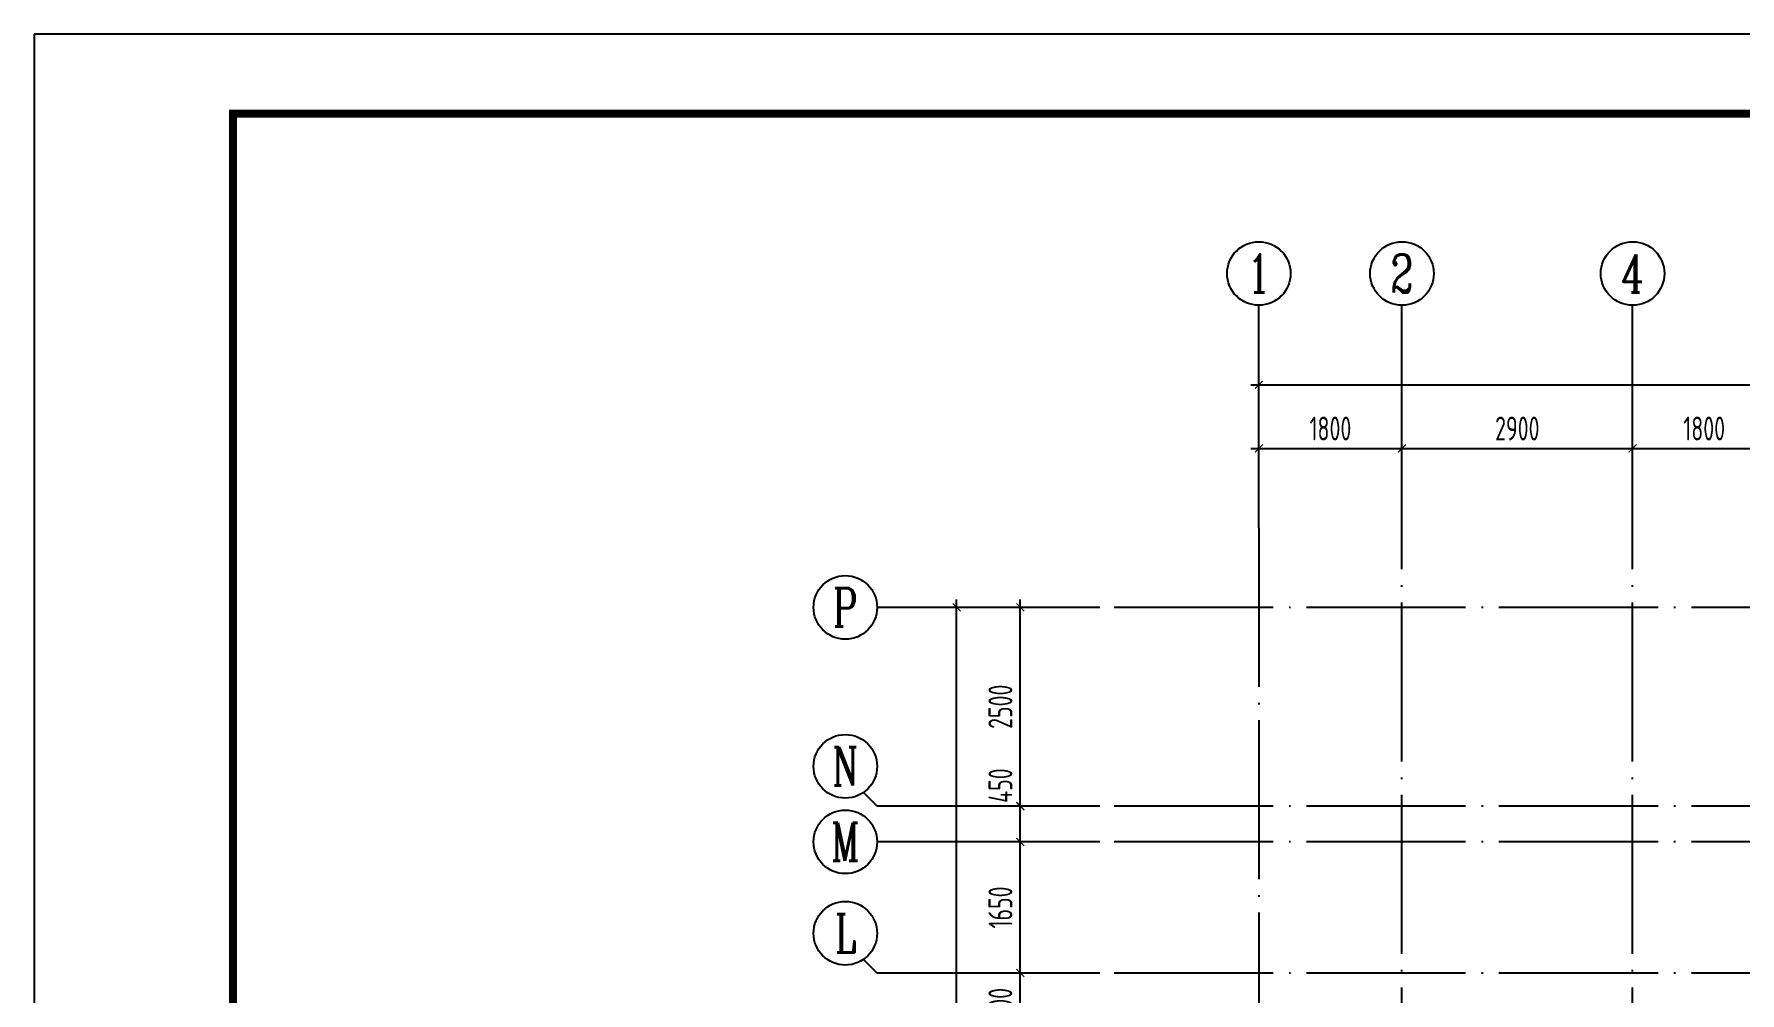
# Model space of a CAD drawing. Extents: x -812054 to 22247, y -644080 to 1003627.
# Drawn here: x -495657 to -474207, y -139531 to -127469 of the extents above; entities that cross this region are included whole.
import ezdxf
from ezdxf.enums import TextEntityAlignment as Align

# ---------------------------------------------------------------- set-up
doc = ezdxf.new("R2010")
doc.units = 0
doc.header["$LTSCALE"] = 1000
doc.linetypes.add('DOTE', pattern=[2.42, 2, -0.2, 0.02, -0.2])
doc.layers.get('0').update_dxf_attribs({"linetype": 'CONTINUOUS'})
doc.layers.get('DEFPOINTS').update_dxf_attribs({"linetype": 'CONTINUOUS'})
for name, color, linetype in [('-TK', 7, 'CONTINUOUS'), ('A-AXIS', 1, 'CONTINUOUS'), ('A-DOTE', 10, 'DOTE'), ('AXIS_NUM', 7, 'CONTINUOUS'), ('S-Y一般标注', 3, 'CONTINUOUS')]:
    doc.layers.add(name, color=color, linetype=linetype)
doc.styles.add('TSSD_Axis', font='complex.shx', dxfattribs={"width": 0.7, "bigfont": 'hztxt.shx'})
doc.styles.add('TSSD_DIMENSION', font='Tssdeng.shx', dxfattribs={"width": 0.7, "bigfont": 'tssdchn.shx'})
doc.dimstyles.new('TSSD_100_100', dxfattribs={"dimtxt": 300, "dimasz": 100, "dimexe": 100, "dimexo": 250, "dimgap": 100, "dimtad": 1, "dimdec": 0, "dimzin": 0, "dimdsep": 46, "dimtxsty": 'TSSD_DIMENSION', "dimblk": 'ARCHTICK', "dimcen": 0, "dimdle": 100, "dimclrt": 7, "dimadec": 0, "dimazin": 0, "dimtfac": 1, "dimtdec": 0, "dimtix": 1, "dimtmove": 2, "dimatfit": 3, "dimldrblk": 'ARCHTICK', "dimfxl": 1, "dimtolj": 1, "dimtzin": 0, "dimarcsym": 0})

# ---------------------------------------------------------------- blocks, each defined once
blk = doc.blocks.new('A1')
blk.add_lwpolyline([(0, 59400), (0, 0), (84100, 0), (84100, 59400)], close=True)
at = {"const_width": 100}
blk.add_lwpolyline([(2500, 58400), (2500, 1000), (83100, 1000), (83100, 58400)], close=True, dxfattribs=at)
blk = doc.blocks.new('ts_axno')
at = {"color": 0, "linetype": 'ByBlock', "lineweight": -2}
blk.add_circle((0, 0), 0.5, dxfattribs=at)
at = {"color": 0, "linetype": 'ByBlock', "lineweight": -2, "style": 'TSSD_Axis', "width": 0.7}
blk.add_attdef('A', text='', height=0.6, dxfattribs=at).set_placement((0, 0), align=Align.MIDDLE_CENTER)
blk = doc.blocks.new('_ArchTick')
at = {"color": 0, "linetype": 'ByBlock', "const_width": 0.15}
blk.add_lwpolyline([(-0.5, -0.5), (0.5, 0.5)], dxfattribs=at)
blk = doc.blocks.new('*D339')
at = {"layer": 'DEFPOINTS', "color": 0, "transparency": 16777216}
for p in [(209939, 82604), (208139, 81604), (209939, 81604)]:
    blk.add_point(p, dxfattribs=at)
at = {"layer": 'S-Y一般标注', "color": 0, "lineweight": -2, "transparency": 16777216}
for p, q in [((208039, 82604), (210039, 82604)), ((208139, 81854), (208139, 82704)), ((209939, 81854), (209939, 82704))]:
    blk.add_line(p, q, dxfattribs=at)
at = {"layer": 'S-Y一般标注', "color": 0, "lineweight": -2, "transparency": 16777216, "xscale": 100, "yscale": 100, "zscale": 100, "rotation": 180}
blk.add_blockref('_ArchTick', (208139, 82604), dxfattribs=at)
at = {"layer": 'S-Y一般标注', "color": 0, "lineweight": -2, "transparency": 16777216, "xscale": 100, "yscale": 100, "zscale": 100}
blk.add_blockref('_ArchTick', (209939, 82604), dxfattribs=at)
at = {"layer": 'S-Y一般标注', "color": 7, "transparency": 16777216, "insert": (209039, 82854), "char_height": 300, "attachment_point": 5, "style": 'TSSD_DIMENSION'}
blk.add_mtext('\\A1;1800', dxfattribs=at)
blk = doc.blocks.new('*D340')
at = {"layer": 'DEFPOINTS', "color": 0, "transparency": 16777216}
for p in [(212839, 82604), (209939, 81604), (212839, 81604)]:
    blk.add_point(p, dxfattribs=at)
at = {"layer": 'S-Y一般标注', "color": 0, "lineweight": -2, "transparency": 16777216}
for p, q in [((209839, 82604), (212939, 82604)), ((209939, 81854), (209939, 82704)), ((212839, 81854), (212839, 82704))]:
    blk.add_line(p, q, dxfattribs=at)
at = {"layer": 'S-Y一般标注', "color": 0, "lineweight": -2, "transparency": 16777216, "xscale": 100, "yscale": 100, "zscale": 100, "rotation": 180}
blk.add_blockref('_ArchTick', (209939, 82604), dxfattribs=at)
at = {"layer": 'S-Y一般标注', "color": 0, "lineweight": -2, "transparency": 16777216, "xscale": 100, "yscale": 100, "zscale": 100}
blk.add_blockref('_ArchTick', (212839, 82604), dxfattribs=at)
at = {"layer": 'S-Y一般标注', "color": 7, "transparency": 16777216, "insert": (211389, 82854), "char_height": 300, "attachment_point": 5, "style": 'TSSD_DIMENSION'}
blk.add_mtext('\\A1;2900', dxfattribs=at)
blk = doc.blocks.new('*D341')
at = {"layer": 'DEFPOINTS', "color": 0, "transparency": 16777216}
for p in [(214639, 82604), (212839, 81604), (214639, 81604)]:
    blk.add_point(p, dxfattribs=at)
at = {"layer": 'S-Y一般标注', "color": 0, "lineweight": -2, "transparency": 16777216}
for p, q in [((212739, 82604), (214739, 82604)), ((212839, 81854), (212839, 82704)), ((214639, 81854), (214639, 82704))]:
    blk.add_line(p, q, dxfattribs=at)
at = {"layer": 'S-Y一般标注', "color": 0, "lineweight": -2, "transparency": 16777216, "xscale": 100, "yscale": 100, "zscale": 100, "rotation": 180}
blk.add_blockref('_ArchTick', (212839, 82604), dxfattribs=at)
at = {"layer": 'S-Y一般标注', "color": 0, "lineweight": -2, "transparency": 16777216, "xscale": 100, "yscale": 100, "zscale": 100}
blk.add_blockref('_ArchTick', (214639, 82604), dxfattribs=at)
at = {"layer": 'S-Y一般标注', "color": 7, "transparency": 16777216, "insert": (213739, 82854), "char_height": 300, "attachment_point": 5, "style": 'TSSD_DIMENSION'}
blk.add_mtext('\\A1;1800', dxfattribs=at)
blk = doc.blocks.new('*D361')
at = {"layer": 'DEFPOINTS', "color": 0, "transparency": 16777216}
for p in [(258139, 83404), (208139, 81604), (258139, 81604)]:
    blk.add_point(p, dxfattribs=at)
at = {"layer": 'S-Y一般标注', "color": 0, "lineweight": -2, "transparency": 16777216}
for p, q in [((208139, 81854), (208139, 83504)), ((258139, 81854), (258139, 83504)), ((208039, 83404), (258239, 83404))]:
    blk.add_line(p, q, dxfattribs=at)
at = {"layer": 'S-Y一般标注', "color": 0, "lineweight": -2, "transparency": 16777216, "xscale": 100, "yscale": 100, "zscale": 100, "rotation": 180}
blk.add_blockref('_ArchTick', (208139, 83404), dxfattribs=at)
at = {"layer": 'S-Y一般标注', "color": 0, "lineweight": -2, "transparency": 16777216, "xscale": 100, "yscale": 100, "zscale": 100}
blk.add_blockref('_ArchTick', (258139, 83404), dxfattribs=at)
at = {"layer": 'S-Y一般标注', "color": 7, "transparency": 16777216, "insert": (233139, 83654), "char_height": 300, "attachment_point": 5, "style": 'TSSD_DIMENSION'}
blk.add_mtext('\\A1;50000', dxfattribs=at)
blk = doc.blocks.new('*D368')
at = {"layer": 'DEFPOINTS', "color": 0, "transparency": 16777216}
for p in [(204339, 80604), (206139, 80604), (206139, 65104)]:
    blk.add_point(p, dxfattribs=at)
at = {"layer": 'S-Y一般标注', "color": 0, "lineweight": -2, "transparency": 16777216}
for p, q in [((204339, 65004), (204339, 80704)), ((205889, 80604), (204239, 80604)), ((205889, 65104), (204239, 65104))]:
    blk.add_line(p, q, dxfattribs=at)
at = {"layer": 'S-Y一般标注', "color": 0, "lineweight": -2, "transparency": 16777216, "xscale": 100, "yscale": 100, "zscale": 100}
for p, rotation in [((204339, 80604), 90), ((204339, 65104), 270)]:
    blk.add_blockref('_ArchTick', p, dxfattribs=dict(at, rotation=rotation))
at = {"layer": 'S-Y一般标注', "color": 7, "transparency": 16777216, "insert": (204089, 72854), "char_height": 300, "attachment_point": 5, "rotation": 90, "style": 'TSSD_DIMENSION'}
blk.add_mtext('\\A1;15500', dxfattribs=at)
blk = doc.blocks.new('*D369')
at = {"layer": 'DEFPOINTS', "color": 0, "transparency": 16777216}
for p in [(205139, 76004), (206139, 76004), (206139, 75204)]:
    blk.add_point(p, dxfattribs=at)
at = {"layer": 'S-Y一般标注', "color": 0, "lineweight": -2, "transparency": 16777216}
for p, q in [((205889, 76004), (205039, 76004)), ((205139, 75104), (205139, 76104)), ((205889, 75204), (205039, 75204))]:
    blk.add_line(p, q, dxfattribs=at)
at = {"layer": 'S-Y一般标注', "color": 0, "lineweight": -2, "transparency": 16777216, "xscale": 100, "yscale": 100, "zscale": 100}
for p, rotation in [((205139, 76004), 90), ((205139, 75204), 270)]:
    blk.add_blockref('_ArchTick', p, dxfattribs=dict(at, rotation=rotation))
at = {"layer": 'S-Y一般标注', "color": 7, "transparency": 16777216, "insert": (204889, 75604), "char_height": 300, "attachment_point": 5, "rotation": 90, "style": 'TSSD_DIMENSION'}
blk.add_mtext('\\A1;800', dxfattribs=at)
blk = doc.blocks.new('*D370')
at = {"layer": 'DEFPOINTS', "color": 0, "transparency": 16777216}
for p in [(205139, 78104), (206139, 78104), (206139, 77654)]:
    blk.add_point(p, dxfattribs=at)
at = {"layer": 'S-Y一般标注', "color": 0, "lineweight": -2, "transparency": 16777216}
for p, q in [((205889, 78104), (205039, 78104)), ((205139, 77554), (205139, 78204)), ((205889, 77654), (205039, 77654))]:
    blk.add_line(p, q, dxfattribs=at)
at = {"layer": 'S-Y一般标注', "color": 0, "lineweight": -2, "transparency": 16777216, "xscale": 100, "yscale": 100, "zscale": 100}
for p, rotation in [((205139, 78104), 90), ((205139, 77654), 270)]:
    blk.add_blockref('_ArchTick', p, dxfattribs=dict(at, rotation=rotation))
at = {"layer": 'S-Y一般标注', "color": 7, "transparency": 16777216, "insert": (204889, 78362), "char_height": 300, "attachment_point": 5, "rotation": 90, "style": 'TSSD_DIMENSION'}
blk.add_mtext('\\A1;450', dxfattribs=at)
blk = doc.blocks.new('*D371')
at = {"layer": 'DEFPOINTS', "color": 0, "transparency": 16777216}
for p in [(205139, 80604), (206139, 80604), (206139, 78104)]:
    blk.add_point(p, dxfattribs=at)
at = {"layer": 'S-Y一般标注', "color": 0, "lineweight": -2, "transparency": 16777216}
for p, q in [((205139, 78004), (205139, 80704)), ((205889, 80604), (205039, 80604)), ((205889, 78104), (205039, 78104))]:
    blk.add_line(p, q, dxfattribs=at)
at = {"layer": 'S-Y一般标注', "color": 0, "lineweight": -2, "transparency": 16777216, "xscale": 100, "yscale": 100, "zscale": 100}
for p, rotation in [((205139, 80604), 90), ((205139, 78104), 270)]:
    blk.add_blockref('_ArchTick', p, dxfattribs=dict(at, rotation=rotation))
at = {"layer": 'S-Y一般标注', "color": 7, "transparency": 16777216, "insert": (204889, 79354), "char_height": 300, "attachment_point": 5, "rotation": 90, "style": 'TSSD_DIMENSION'}
blk.add_mtext('\\A1;2500', dxfattribs=at)
blk = doc.blocks.new('*D408')
at = {"layer": 'DEFPOINTS', "color": 0, "transparency": 16777216}
for p in [(205139, 77654), (206139, 77654), (206139, 76004)]:
    blk.add_point(p, dxfattribs=at)
at = {"layer": 'S-Y一般标注', "color": 0, "lineweight": -2, "transparency": 16777216}
for p, q in [((205889, 77654), (205039, 77654)), ((205139, 75904), (205139, 77754)), ((205889, 76004), (205039, 76004))]:
    blk.add_line(p, q, dxfattribs=at)
at = {"layer": 'S-Y一般标注', "color": 0, "lineweight": -2, "transparency": 16777216, "xscale": 100, "yscale": 100, "zscale": 100}
for p, rotation in [((205139, 77654), 90), ((205139, 76004), 270)]:
    blk.add_blockref('_ArchTick', p, dxfattribs=dict(at, rotation=rotation))
at = {"layer": 'S-Y一般标注', "color": 7, "transparency": 16777216, "insert": (204889, 76829), "char_height": 300, "attachment_point": 5, "rotation": 90, "style": 'TSSD_DIMENSION'}
blk.add_mtext('\\A1;1650', dxfattribs=at)
blk = doc.blocks.new('20210812.03353967')
at = {"layer": 'A-AXIS'}
for p, q in [((-214570.9, -43152.1), (-214570.9, -40352.1)), ((-212770.9, -43152.1), (-212770.9, -40352.1)), ((-209870.9, -43152.1), (-209870.9, -40352.1)), ((-216570.9, -44152.1), (-219370.9, -44152.1)), ((-219370.9, -46652.1), (-219542.5, -46480.5)), ((-216570.9, -46652.1), (-219370.9, -46652.1)), ((-216570.9, -47102.1), (-219370.9, -47102.1)), ((-219370.9, -48752.1), (-219542.5, -48580.5)), ((-216570.9, -48752.1), (-219370.9, -48752.1))]:
    blk.add_line(p, q, dxfattribs=at)
at = {"layer": 'A-DOTE'}
for p, q in [((-214570.9, -43152.1), (-214570.9, -60652.1)), ((-212770.9, -53352.1), (-212770.9, -43152.1)), ((-209870.9, -53352.1), (-209870.9, -43152.1)), ((-163570.9, -44152.1), (-216570.9, -44152.1)), ((-163570.9, -46652.1), (-216570.9, -46652.1)), ((-163570.9, -47102.1), (-216570.9, -47102.1)), ((-163570.9, -48752.1), (-216570.9, -48752.1))]:
    blk.add_line(p, q, dxfattribs=at)
at = {"layer": 'A-AXIS'}
ref = blk.add_blockref('ts_axno', (-214570.9, -39952.1), dxfattribs=dict(at, xscale=800, yscale=800, zscale=800))
ref.add_attrib('1', '1', dxfattribs={"layer": 'AXIS_NUM', "height": 480, "style": 'TSSD_Axis', "width": 0.7}).set_placement((-214570.9, -39952.1), align=Align.MIDDLE_CENTER)
ref = blk.add_blockref('ts_axno', (-212770.9, -39952.1), dxfattribs=dict(at, xscale=800, yscale=800, zscale=800))
ref.add_attrib('2', '2', dxfattribs={"layer": 'AXIS_NUM', "height": 480, "style": 'TSSD_Axis', "width": 0.7}).set_placement((-212770.9, -39952.1), align=Align.MIDDLE_CENTER)
ref = blk.add_blockref('ts_axno', (-209870.9, -39952.1), dxfattribs=dict(at, xscale=800, yscale=800, zscale=800))
ref.add_attrib('3', '4', dxfattribs={"layer": 'AXIS_NUM', "height": 480, "style": 'TSSD_Axis', "width": 0.7}).set_placement((-209870.9, -39952.1), align=Align.MIDDLE_CENTER)
ref = blk.add_blockref('ts_axno', (-219770.9, -44152.1), dxfattribs=dict(at, xscale=800, yscale=800, zscale=800))
ref.add_attrib('G', 'P', dxfattribs={"layer": 'AXIS_NUM', "height": 480, "style": 'TSSD_Axis', "width": 0.7}).set_placement((-219770.9, -44152.1), align=Align.MIDDLE_CENTER)
ref = blk.add_blockref('ts_axno', (-219770.9, -46152.1), dxfattribs=dict(at, xscale=800, yscale=800, zscale=800))
ref.add_attrib('G', 'N', dxfattribs={"layer": 'AXIS_NUM', "height": 480, "style": 'TSSD_Axis', "width": 0.7}).set_placement((-219770.9, -46152.1), align=Align.MIDDLE_CENTER)
ref = blk.add_blockref('ts_axno', (-219770.9, -47102.1), dxfattribs=dict(at, xscale=800, yscale=800, zscale=800))
ref.add_attrib('G', 'M', dxfattribs={"layer": 'AXIS_NUM', "height": 480, "style": 'TSSD_Axis', "width": 0.7}).set_placement((-219770.9, -47102.1), align=Align.MIDDLE_CENTER)
ref = blk.add_blockref('ts_axno', (-219770.9, -48252.1), dxfattribs=dict(at, xscale=800, yscale=800, zscale=800))
ref.add_attrib('G', 'L', dxfattribs={"layer": 'AXIS_NUM', "height": 480, "style": 'TSSD_Axis', "width": 0.7}).set_placement((-219770.9, -48252.1), align=Align.MIDDLE_CENTER)
at = {"layer": 'S-Y一般标注'}
for base, p1, p2, picture, middle in [((-164570.9, -41352.1), (-214570.9, -43152.1), (-164570.9, -43152.1), '*D361', (-189570.9, -41102.1)), ((-212770.9, -42152.1), (-214570.9, -43152.1), (-212770.9, -43152.1), '*D339', (-213670.9, -41902.1)), ((-209870.9, -42152.1), (-212770.9, -43152.1), (-209870.9, -43152.1), '*D340', (-211320.9, -41902.1)), ((-208070.9, -42152.1), (-209870.9, -43152.1), (-208070.9, -43152.1), '*D341', (-208970.9, -41902.1))]:
    dim = blk.add_linear_dim(base=base, p1=p1, p2=p2, dimstyle='TSSD_100_100', dxfattribs=at)
    dim.commit()
    dim.dimension.update_dxf_attribs({"geometry": picture, "text_midpoint": middle, "insert": (-422709.7, -124756.3)})
for base, p1, p2, picture, middle in [((-218370.9, -44152.1), (-216570.9, -59652.1), (-216570.9, -44152.1), '*D368', (-218620.9, -51902.1)), ((-217570.9, -44152.1), (-216570.9, -46652.1), (-216570.9, -44152.1), '*D371', (-217820.9, -45402.1)), ((-217570.9, -47102.1), (-216570.9, -48752.1), (-216570.9, -47102.1), '*D408', (-217820.9, -47927.1)), ((-217570.9, -48752.1), (-216570.9, -49552.1), (-216570.9, -48752.1), '*D369', (-217820.9, -49152.1))]:
    dim = blk.add_linear_dim(base=base, p1=p1, p2=p2, angle=90, dimstyle='TSSD_100_100', dxfattribs=at)
    dim.commit()
    dim.dimension.update_dxf_attribs({"geometry": picture, "text_midpoint": middle, "insert": (-422709.7, -124756.3)})
dim = blk.add_linear_dim(base=(-217570.9, -46652.1), p1=(-216570.9, -47102.1), p2=(-216570.9, -46652.1), angle=90, dimstyle='TSSD_100_100', dxfattribs=at)
dim.commit()
dim.dimension.update_dxf_attribs({"geometry": '*D370', "text_midpoint": (-217820.9, -46394), "dimtype": 128, "insert": (-422709.7, -124756.3)})

msp = doc.modelspace()

# ---------------------------------------------------------------- block references
at = {"layer": '-TK'}
msp.add_blockref('A1', (-495656.77, -186869.25), dxfattribs=at)
at = {"layer": 'A-DOTE'}
msp.add_blockref('20210812.03353967', (-265685.13, -90528.95), dxfattribs=at)

doc.saveas('drawing.dxf')
